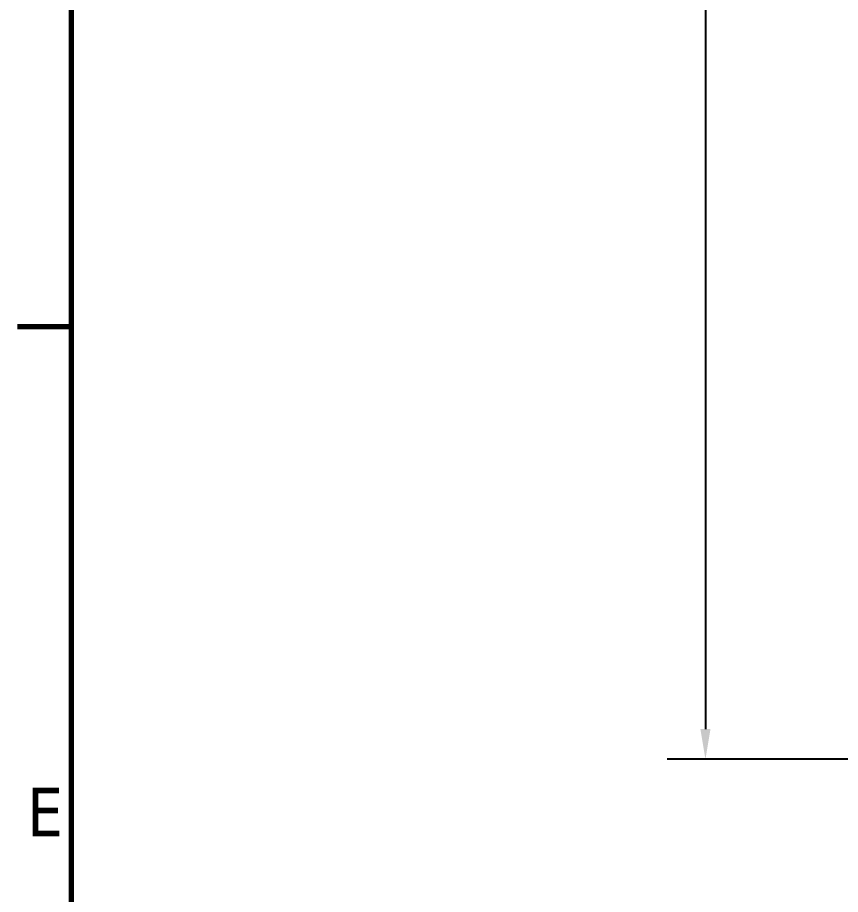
# Model space of a CAD drawing. Header units: millimetres. Extents: x 2121 to 4904, y 892 to 1933.
# Drawn here: x 2133.8 to 2256.4, y 1269.7 to 1400.3 of the extents above; entities that cross this region are included whole.
import ezdxf

# ---------------------------------------------------------------- set-up
doc = ezdxf.new("R2010")
doc.units = ezdxf.units.MM
doc.header["$LTSCALE"] = 1.8
doc.layers.add('경계(ISO)', color=7, linetype='Continuous', lineweight=70)
doc.layers.add('치수(ISO)', color=7, linetype='Continuous', lineweight=25)
doc.styles.add('주 텍스트 (ISO)', font='')
doc.styles.get('주 텍스트 (ISO)').set_extended_font_data('Tahoma')
doc.dimstyles.new('기본값 (ISO)', dxfattribs={"dimscale": 1.8, "dimtxt": 3.5, "dimasz": 2.5, "dimexe": 3.175, "dimexo": 0, "dimgap": 0.762, "dimtad": 1, "dimrnd": 1e-08, "dimzin": 0, "dimtxsty": '주 텍스트 (ISO)', "dimcen": 0.09, "dimdle": 10, "dimclrd": 256, "dimclre": 256, "dimclrt": 256, "dimazin": 0, "dimtfac": 1.001486, "dimtmove": 0, "dimatfit": 3, "dimfxl": 1, "dimtolj": 1, "dimtzin": 0, "dimlwd": -1, "dimlwe": -1, "dimarcsym": 0})

# ---------------------------------------------------------------- blocks, each defined once
blk = doc.blocks.new('경계 Default Border')
at = {"layer": '경계(ISO)'}
blk.add_line((10, 140), (6.1, 140), dxfattribs=at)
at = {"layer": '경계(ISO)', "flags": 128}
blk.add_lwpolyline([(10, 10), (10, 410), (584, 410), (584, 10), (10, 10)], dxfattribs=at)
at = {"layer": '경계(ISO)', "insert": (6.782, 103.25), "char_height": 3.5, "attachment_point": 7, "style": '주 텍스트 (ISO)'}
blk.add_mtext('E', dxfattribs=at)
blk = doc.blocks.new('*D800')
at = {"layer": 'Defpoints', "color": 0}
for p in [(2312.65, 1639.8), (2236.28, 1289.8), (2312.65, 1289.8)]:
    blk.add_point(p, dxfattribs=at)
at = {"layer": '치수(ISO)', "color": 7}
for p, q in [((2312.65, 1639.8), (2230.56, 1639.8)), ((2236.28, 1635.3), (2236.28, 1294.3)), ((2312.65, 1289.8), (2230.56, 1289.8))]:
    blk.add_line(p, q, dxfattribs=at)
for points in [[(2237.03, 1635.3), (2235.53, 1635.3), (2236.28, 1639.8)], [(2235.53, 1294.3), (2237.03, 1294.3), (2236.28, 1289.8)]]:
    blk.add_solid(points, dxfattribs=at)
at = {"layer": '치수(ISO)', "color": 7, "insert": (2228.45, 1449.68), "char_height": 6.3, "attachment_point": 1, "rotation": 90, "style": '주 텍스트 (ISO)'}
blk.add_mtext('\\A1;175', dxfattribs=at)

msp = doc.modelspace()

# ---------------------------------------------------------------- block references
at = {"color": 7, "xscale": 2.0655, "yscale": 2.0655, "zscale": 2.0655}
msp.add_blockref('경계 Default Border', (2121.178, 1065.062), dxfattribs=at)

# ---------------------------------------------------------------- dimensions: what is measured, and where the dimension line sits
at = {"layer": '치수(ISO)', "color": 7}
dim = msp.add_linear_dim(base=(2236.277, 1289.801), p1=(2312.65, 1639.801), p2=(2312.65, 1289.801), angle=270, dimstyle='기본값 (ISO)', override={"dimlfac": 0.5, "dimzin": 8, "dimdsep": 46, "dimclrd": 7, "dimclre": 7, "dimclrt": 7, "dimtofl": 0, "dimatfit": 1}, dxfattribs=at)
dim.commit()
dim.dimension.update_dxf_attribs({"geometry": '*D800', "text_midpoint": (2236.277, 1456.068), "dimtype": 160})

doc.saveas('drawing.dxf')
